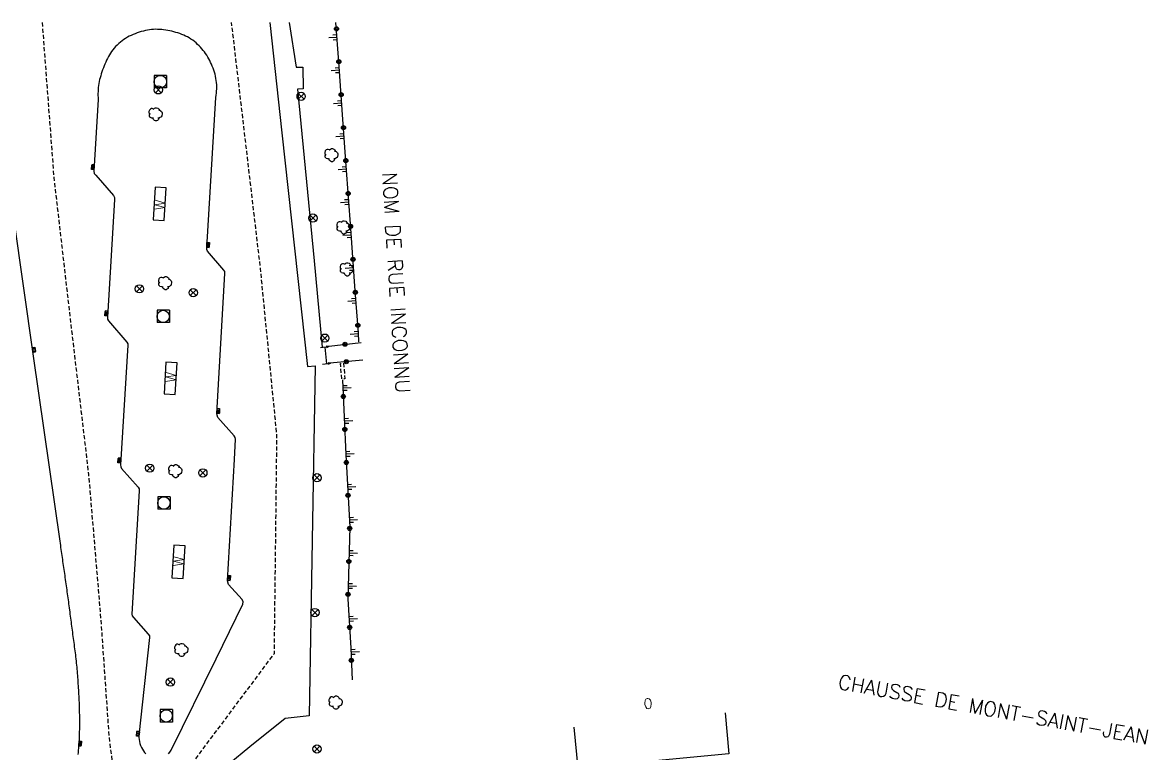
# Model space of a CAD drawing. Header units: millimetres. Extents: x 151000 to 151992, y 152687 to 153000.
# Drawn here: x 151265.3 to 151401.5, y 152911.5 to 153000 of the extents above; entities that cross this region are included whole.
import ezdxf
from ezdxf.enums import TextEntityAlignment as Align

# ---------------------------------------------------------------- set-up
doc = ezdxf.new("R2010")
doc.units = ezdxf.units.MM
doc.linetypes.add('DASHED', pattern=[0.75, 0.5, -0.25])
doc.layers.get('0').update_dxf_attribs({"linetype": 'CONTINUOUS'})
for name, color, linetype in [('W0001', 6, 'DASHED'), ('W0008', 7, 'CONTINUOUS'), ('W0100', 7, 'CONTINUOUS'), ('W0105', 7, 'CONTINUOUS'), ('W0112', 1, 'DASHED'), ('W0211', 2, 'CONTINUOUS'), ('W0300', 7, 'CONTINUOUS'), ('W0322', 7, 'CONTINUOUS'), ('W0400', 7, 'CONTINUOUS'), ('W0420', 7, 'CONTINUOUS'), ('W0469', 7, 'CONTINUOUS'), ('W0984', 7, 'CONTINUOUS'), ('W0989', 7, 'CONTINUOUS'), ('W0991', 7, 'CONTINUOUS')]:
    doc.layers.add(name, color=color, linetype=linetype)
doc.styles.get("Standard").update_dxf_attribs({"font": 'romans.shx', "width": 0.85})

# ---------------------------------------------------------------- blocks, each defined once
blk = doc.blocks.new('T400')
for p, q in [((-0.15, 0.3), (0.15, 0.3)), ((-0.15, -0.25), (-0.15, 0.3)), ((-0.15, 0.15), (0.15, 0.15)), ((-0.15, 0), (0.15, 0)), ((0.15, 0.3), (0.15, -0.25)), ((-0.15, -0.15), (0.15, -0.15)), ((-0.15, -0.25), (-0.15, -0.3)), ((-0.15, -0.3), (0.15, -0.3)), ((0.15, -0.3), (0.15, -0.25))]:
    blk.add_line(p, q)
blk = doc.blocks.new('T420')
for p, q in [((0.75, 0.75), (-0.75, 0.75)), ((-0.75, 0.75), (-0.75, -0.75)), ((0.75, 0.75), (0.75, -0.75)), ((0.75, -0.75), (-0.75, -0.75))]:
    blk.add_line(p, q)
blk.add_ellipse((0, 0), major_axis=(-0.53, 0.53), ratio=1, start_param=3.926991, end_param=10.210176)
blk = doc.blocks.new('T300')
for p, q in [((-0.8, 0.51), (-0.86, 0.34)), ((-0.86, 0.34), (-0.86, 0.17)), ((-0.86, 0.17), (-0.74, 0.06)), ((-0.69, 0.63), (-0.8, 0.51)), ((-0.8, -0.06), (-0.74, 0.06)), ((-0.74, 0.06), (-0.69, 0.11)), ((-0.57, 0.69), (-0.69, 0.63)), ((-0.46, 0.69), (-0.57, 0.69)), ((-0.29, 0.63), (-0.46, 0.69)), ((-0.29, 0.63), (-0.17, 0.74)), ((-0.23, 0.57), (-0.29, 0.63)), ((-0.17, 0.74), (-0.06, 0.8)), ((-0.06, 0.8), (0.06, 0.8)), ((0.06, 0.8), (0.23, 0.74)), ((0.23, 0.74), (0.34, 0.63)), ((0.34, 0.63), (0.4, 0.51)), ((0.46, 0.46), (0.34, 0.46)), ((0.4, 0.51), (0.4, 0.46)), ((0.57, 0.4), (0.46, 0.46)), ((0.57, 0.4), (0.69, 0.29)), ((0.69, 0.29), (0.74, 0.17)), ((0.74, 0.06), (0.69, -0.17)), ((0.74, 0.17), (0.74, 0.06)), ((-0.8, -0.17), (-0.8, -0.06)), ((-0.8, -0.23), (-0.8, -0.17)), ((-0.74, -0.34), (-0.8, -0.23)), ((-0.69, -0.4), (-0.74, -0.34)), ((-0.51, -0.46), (-0.69, -0.4)), ((-0.4, -0.46), (-0.51, -0.46)), ((-0.4, -0.46), (-0.34, -0.46)), ((-0.34, -0.46), (-0.34, -0.4)), ((-0.34, -0.51), (-0.34, -0.46)), ((-0.29, -0.63), (-0.34, -0.51)), ((-0.17, -0.74), (-0.29, -0.63)), ((-0.06, -0.8), (-0.17, -0.74)), ((0.06, -0.8), (-0.06, -0.8)), ((0.17, -0.74), (0.06, -0.8)), ((0.23, -0.69), (0.17, -0.74)), ((0.29, -0.46), (0.23, -0.46)), ((0.29, -0.63), (0.23, -0.69)), ((0.46, -0.4), (0.29, -0.46)), ((0.34, -0.51), (0.29, -0.63)), ((0.34, -0.51), (0.34, -0.46)), ((0.57, -0.34), (0.46, -0.4)), ((0.63, -0.29), (0.57, -0.34)), ((0.69, -0.17), (0.63, -0.29))]:
    blk.add_line(p, q)
blk = doc.blocks.new('t105o')
for p, q in [((-0.5, 0), (0.5, 0)), ((0.5, 0), (0.2, 0.1)), ((0.5, 0), (0.2, -0.1))]:
    blk.add_line(p, q)
blk = doc.blocks.new('t322o')
at = {"color": 0, "linetype": 'Continuous'}
for radius in [0.25, 0.15]:
    blk.add_circle((0, 0), radius, dxfattribs=at)
blk = doc.blocks.new('t211o')
at = {"color": 0, "linetype": 'Continuous'}
for p, q in [((-0.29, 0.5), (-0.29, 0)), ((0, 1), (0, 0)), ((0.29, 0.5), (0.29, 0))]:
    blk.add_line(p, q, dxfattribs=at)
blk = doc.blocks.new('T469')
at = {"color": 0, "linetype": 'Continuous', "flags": 128}
for points in [[(-0.35, 0.35), (0.35, -0.35)], [(-0.35, -0.35), (0.35, 0.35)]]:
    blk.add_lwpolyline(points, dxfattribs=at)
at = {"color": 0, "linetype": 'Continuous'}
blk.add_circle((0, 0), 0.5, dxfattribs=at)

msp = doc.modelspace()

# ---------------------------------------------------------------- linework, layer by layer
at = {"layer": 'W0001', "flags": 128}
for points in [[(151267.63, 153000), (151269.05, 152981.22), (151271.09, 152963.58), (151273.25, 152945.27), (151274.73, 152927.76), (151275.72, 152913.5), (151276.16, 152910.03), (151279.27, 152906.31)], [(151276.79, 152880.61), (151277.56, 152889.33), (151279.27, 152906.31), (151284.06, 152907.92), (151295.76, 152923.56), (151296.07, 152949.94), (151294.08, 152970.2), (151290.58, 153000)]]:
    msp.add_lwpolyline(points, dxfattribs=at)
at = {"layer": 'W0008', "flags": 128}
for points in [[(151295.21, 153000), (151296.65, 152986.62), (151299.78, 152958.32), (151300.72, 152958.43), (151300.33, 152937.25), (151299.98, 152916.04), (151297.06, 152915.71), (151292.8, 152912.26), (151290.23, 152910.15)], [(151282.94, 152911.41), (151283.11, 152911.61), (151283.26, 152911.85), (151288.72, 152922.94), (151291.93, 152929.53), (151291.97, 152929.83), (151291.84, 152930.1), (151290.21, 152931.91), (151290.07, 152932.36), (151290.92, 152947.05), (151291.05, 152949.53), (151291.02, 152949.75), (151290.9, 152949.92), (151288.93, 152952.16), (151288.82, 152952.43), (151288.81, 152952.64), (151289.77, 152969.61), (151289.75, 152969.84), (151289.65, 152970.01), (151287.66, 152972.3), (151287.58, 152972.5), (151287.57, 152972.7), (151288.67, 152990.92), (151288.72, 152991.18), (151288.75, 152991.44), (151288.77, 152991.7), (151288.79, 152991.95), (151288.79, 152992.21), (151288.78, 152992.47), (151288.76, 152992.72), (151288.73, 152992.98), (151288.69, 152993.23), (151288.64, 152993.49), (151288.58, 152993.74), (151288.51, 152993.99), (151288.42, 152994.24), (151288.34, 152994.48), (151288.24, 152994.71), (151288.15, 152994.94), (151288.04, 152995.17), (151287.93, 152995.39), (151287.81, 152995.61), (151287.69, 152995.82), (151287.56, 152996.03), (151287.43, 152996.23), (151287.28, 152996.43), (151287.13, 152996.62), (151286.97, 152996.81), (151286.81, 152997), (151286.64, 152997.18), (151286.46, 152997.35), (151286.27, 152997.52), (151286.08, 152997.69), (151285.87, 152997.84), (151285.66, 152997.99), (151285.45, 152998.13), (151285.23, 152998.25), (151285.01, 152998.36), (151284.78, 152998.47), (151284.55, 152998.56), (151284.31, 152998.65), (151284.07, 152998.73), (151283.83, 152998.8), (151283.59, 152998.87), (151283.34, 152998.93), (151283.1, 152998.98), (151282.85, 152999.03), (151282.6, 152999.08), (151282.35, 152999.12), (151282.11, 152999.14), (151281.86, 152999.16), (151281.62, 152999.17), (151281.37, 152999.18), (151281.13, 152999.17), (151280.88, 152999.15), (151280.64, 152999.12), (151280.39, 152999.07), (151280.14, 152999.02), (151279.89, 152998.96), (151279.64, 152998.89), (151279.39, 152998.81), (151279.14, 152998.73), (151278.9, 152998.64), (151278.66, 152998.54), (151278.42, 152998.44), (151278.19, 152998.33), (151277.97, 152998.21), (151277.74, 152998.08), (151277.53, 152997.94), (151277.32, 152997.79), (151277.11, 152997.63), (151276.91, 152997.46), (151276.71, 152997.27), (151276.53, 152997.09), (151276.36, 152996.9), (151276.2, 152996.7), (151276.05, 152996.5), (151275.91, 152996.29), (151275.78, 152996.08), (151275.66, 152995.87), (151275.54, 152995.65), (151275.43, 152995.43), (151275.33, 152995.2), (151275.23, 152994.97), (151275.13, 152994.74), (151275.05, 152994.51), (151274.96, 152994.27), (151274.88, 152994.03), (151274.8, 152993.79), (151274.73, 152993.55), (151274.66, 152993.31), (151274.6, 152993.08), (151274.55, 152992.84), (151274.5, 152992.6), (151274.46, 152992.36), (151274.43, 152992.12), (151274.41, 152991.88), (151274.4, 152991.64), (151274.39, 152991.4), (151274.39, 152991.15), (151274.4, 152990.91), (151274.42, 152990.66), (151273.9, 152982), (151273.93, 152981.73), (151274.13, 152981.49), (151276.26, 152979.03), (151276.38, 152978.82), (151276.38, 152978.57), (151275.53, 152964.29), (151275.56, 152964.08), (151275.66, 152963.86), (151277.88, 152961.28), (151278, 152961.07), (151278.01, 152960.9), (151277.11, 152946.42), (151277.15, 152946.17), (151277.25, 152945.99), (151279.27, 152943.72), (151279.4, 152943.53), (151279.4, 152943.27), (151278.51, 152928.32), (151278.52, 152928.12), (151278.69, 152927.93), (151280.49, 152925.91), (151280.63, 152925.7), (151280.65, 152925.5), (151279.36, 152913.63), (151279.35, 152913.38), (151279.37, 152913.14), (151279.41, 152912.9), (151279.47, 152912.66), (151279.55, 152912.43), (151279.66, 152912.2), (151279.78, 152911.99), (151279.91, 152911.79), (151280.05, 152911.6), (151280.21, 152911.42)], [(151272, 152911.35), (151272.03, 152911.6), (151272.05, 152911.85), (151272.07, 152912.1), (151272.09, 152912.35), (151272.11, 152912.6), (151272.12, 152912.85), (151272.14, 152913.1), (151272.15, 152913.35), (151272.16, 152913.6), (151272.17, 152913.85), (151272.17, 152914.11), (151272.18, 152914.36), (151272.18, 152914.61), (151272.19, 152914.86), (151272.19, 152915.12), (151272.19, 152915.37), (151272.19, 152915.62), (151272.18, 152915.87), (151272.18, 152916.13), (151272.17, 152916.38), (151272.17, 152916.63), (151272.16, 152916.88), (151272.15, 152917.14), (151272.15, 152917.39), (151272.14, 152917.64), (151272.13, 152917.89), (151272.11, 152918.15), (151272.1, 152918.4), (151272.09, 152918.65), (151272.08, 152918.9), (151272.06, 152919.15), (151272.05, 152919.41), (151272.03, 152919.66), (151272.01, 152919.91), (151272, 152920.16), (151271.98, 152920.41), (151271.96, 152920.67), (151271.94, 152920.92), (151271.93, 152921.17), (151271.91, 152921.42), (151271.88, 152921.67), (151271.86, 152921.92), (151271.83, 152922.17), (151271.81, 152922.41), (151271.78, 152922.66), (151271.75, 152922.91), (151271.73, 152923.16), (151271.7, 152923.41), (151271.66, 152923.66), (151271.63, 152923.9), (151271.6, 152924.15), (151271.57, 152924.4), (151271.54, 152924.65), (151271.5, 152924.9), (151271.47, 152925.15), (151271.44, 152925.39), (151271.4, 152925.64), (151271.37, 152925.89), (151271.34, 152926.14), (151271.3, 152926.38), (151271.27, 152926.63), (151271.24, 152926.88), (151271.2, 152927.13), (151271.17, 152927.37), (151271.14, 152927.62), (151271.11, 152927.86), (151271.08, 152928.11), (151271.04, 152928.35), (151271.01, 152928.6), (151270.98, 152928.84), (151270.95, 152929.09), (151270.91, 152929.33), (151270.88, 152929.58), (151270.85, 152929.82), (151270.81, 152930.07), (151270.78, 152930.31), (151270.75, 152930.56), (151270.71, 152930.8), (151270.68, 152931.05), (151270.65, 152931.29), (151270.61, 152931.54), (151270.58, 152931.78), (151270.55, 152932.03), (151270.51, 152932.27), (151270.48, 152932.52), (151270.44, 152932.76), (151270.41, 152933.01), (151270.37, 152933.25), (151270.34, 152933.49), (151270.3, 152933.74), (151270.27, 152933.98), (151270.23, 152934.23), (151270.2, 152934.47), (151270.16, 152934.72), (151270.13, 152934.96), (151270.09, 152935.21), (151270.06, 152935.45), (151270.02, 152935.7), (151269.98, 152935.94), (151269.95, 152936.18), (151269.91, 152936.43), (151269.88, 152936.67), (151269.84, 152936.92), (151269.8, 152937.16), (151266.57, 152959.57), (151264.22, 152976.36)]]:
    msp.add_lwpolyline(points, dxfattribs=at)
at = {"layer": 'W0100', "flags": 128}
for points in [[(151281.07, 152976.09), (151282.43, 152976.01), (151282.67, 152979.97), (151281.31, 152980.05)], [(151282.63, 152958.86), (151282.4, 152955.02), (151283.74, 152954.93), (151283.98, 152958.78)], [(151283.58, 152936.69), (151283.35, 152932.75), (151284.7, 152932.67), (151284.95, 152936.61)]]:
    msp.add_lwpolyline(points, close=True, dxfattribs=at)
for points in [[(151301.86, 152960.69), (151302.07, 152958.67)], [(151350.34, 152916.39), (151350.81, 152911.41), (151332.54, 152909.67), (151332.06, 152914.65)]]:
    msp.add_lwpolyline(points, dxfattribs=at)
at = {"layer": 'W0112', "flags": 128}
msp.add_lwpolyline([(151304.15, 152958.74), (151304.29, 152956.86), (151303.91, 152956.83), (151303.77, 152958.71)], close=True, dxfattribs=at)
at = {"layer": 'W0211', "flags": 128}
msp.add_lwpolyline([(151297.57, 153000), (151298.4, 152994.58), (151299.19, 152994.59), (151299.24, 152991.97), (151298.55, 152991.92), (151300.56, 152971.14), (151301.56, 152960.68)], dxfattribs=at)
at = {"layer": 'W0322', "flags": 128}
for points in [[(151306, 152961.33), (151305.93, 152962.43), (151305.55, 152967.49), (151305.01, 152975.06), (151304.46, 152982.64), (151304.11, 152987.67), (151303.56, 152995.25), (151303.22, 153000)], [(151302.34, 152960.79), (151306.26, 152961.26)], [(151306.46, 152959.09), (151302.46, 152958.73)], [(151304.02, 152956.7), (151304.43, 152947.66), (151304.88, 152938.86), (151304.67, 152930.19), (151305.03, 152924.2), (151305.18, 152920.37)]]:
    msp.add_lwpolyline(points, dxfattribs=at)

# ---------------------------------------------------------------- block references
at = {"layer": 'W0105'}
for p, rotation in [((151301.86, 152960.69), 5.570921848516378), ((151302.07, 152958.67), 5.877355695109515)]:
    msp.add_blockref('t105o', p, dxfattribs=dict(at, rotation=rotation))
at = {"layer": 'W0211'}
for p, rotation in [((151303.35, 152998.24), 94.15833184958919), ((151303.64, 152994.25), 94.08569881057352), ((151303.92, 152990.26), 94.08569881057352), ((151304.2, 152986.27), 94.00347389185625), ((151304.48, 152982.28), 94.1575324279056), ((151304.77, 152978.29), 94.1575324279056), ((151305.06, 152974.3), 94.12219105619472), ((151305.35, 152970.31), 94.12219105619472), ((151305.64, 152966.32), 94.29321293826084), ((151305.94, 152962.33), 93.58879820379032), ((151304.07, 152955.7), 272.5774547092215), ((151304.25, 152951.71), 272.5774547092215), ((151304.43, 152947.71), 272.5774547092215), ((151304.63, 152943.72), 272.9389608545249), ((151304.84, 152939.72), 272.9389608545249), ((151304.81, 152935.72), 268.6008521929264), ((151304.71, 152931.73), 268.6008521929264), ((151304.82, 152927.73), 273.3935667672616), ((151305.05, 152923.74), 272.2627988553844)]:
    msp.add_blockref('t211o', p, dxfattribs=dict(at, rotation=rotation))
at = {"layer": 'W0300'}
for p in [(151281.43, 152988.88), (151302.72, 152983.93), (151304.17, 152975.18), (151304.58, 152970.09), (151282.58, 152968.43), (151283.81, 152945.66), (151284.53, 152924), (151303.22, 152917.63)]:
    msp.add_blockref('T300', p, dxfattribs=at)
at = {"layer": 'W0322'}
for p, rotation in [((151303.28, 152999.23), 94.15833184958919), ((151303.57, 152995.25), 94.08569881057352), ((151303.85, 152991.26), 94.08569881057352), ((151304.13, 152987.27), 94.00347389185625), ((151304.41, 152983.28), 94.00347389185625), ((151304.7, 152979.29), 94.1575324279056), ((151304.99, 152975.3), 94.1575324279056), ((151305.28, 152971.31), 94.12219105619472), ((151305.57, 152967.32), 94.29321293826084), ((151305.87, 152963.33), 94.29321293826084), ((151304.32, 152961.03), 6.808705988712598), ((151304.47, 152958.91), 185.1052477761772), ((151304.11, 152954.7), 272.5774547092215), ((151304.29, 152950.71), 272.5774547092215), ((151304.48, 152946.71), 272.9389608545249), ((151304.68, 152942.72), 272.9389608545249), ((151304.88, 152938.72), 268.6008521929264), ((151304.78, 152934.72), 268.6008521929264), ((151304.68, 152930.73), 268.6008521929264), ((151304.88, 152926.73), 273.3935667672616), ((151305.08, 152922.74), 272.2627988553844)]:
    msp.add_blockref('t322o', p, dxfattribs=dict(at, rotation=rotation))
at = {"layer": 'W0400'}
for p, rotation in [((151273.78, 152982.47), 176.5750641041668), ((151287.73, 152973.06), 356.5468043543821), ((151275.4, 152964.75), 176.5858000453221), ((151266.66, 152960.37), 7.981280422771969), ((151288.96, 152952.96), 356.7466337260529), ((151276.97, 152946.94), 176.433395329056), ((151290.26, 152932.74), 356.717955102446), ((151279.23, 152913.86), 173.7778615829982), ((151272.23, 152912.68), 356.4436670407823)]:
    msp.add_blockref('T400', p, dxfattribs=dict(at, rotation=rotation))
at = {"layer": 'W0420'}
for p in [(151281.95, 152992.83), (151282.3, 152964.4), (151282.38, 152941.8), (151282.67, 152916.02)]:
    msp.add_blockref('T420', p, dxfattribs=at)
at = {"layer": 'W0469'}
for p in [(151281.71, 152991.84), (151299, 152991.05), (151300.43, 152976.31), (151279.42, 152967.74), (151285.93, 152967.27), (151301.87, 152961.77), (151280.67, 152946.02), (151287.1, 152945.45), (151300.92, 152944.86), (151300.67, 152928.53), (151283.17, 152920.11), (151300.92, 152912.01)]:
    msp.add_blockref('T469', p, dxfattribs=at)

# ---------------------------------------------------------------- texts
at = {"layer": 'W0984'}
for p in [(151281.9, 152977.89), (151283.24, 152957.03), (151284.18, 152934.72)]:
    msp.add_text('W', height=1.25, rotation=86.4985, dxfattribs=at).set_placement(p, align=Align.MIDDLE)
at = {"layer": 'W0989'}
for s, rotation, p in [('NOM DE RUE INCONNU', 273.5247, (151310.52, 152968.48)), ('CHAUSSE DE MONT-SAINT-JEAN', 349.7652, (151382.86, 152916.79))]:
    msp.add_text(s, height=1.75, rotation=rotation, dxfattribs=at).set_placement(p, align=Align.MIDDLE)
at = {"layer": 'W0991'}
msp.add_text('0', height=1.25, rotation=5.4257, dxfattribs=at).set_placement((151341.01, 152917.51), align=Align.MIDDLE)

doc.saveas('drawing.dxf')
